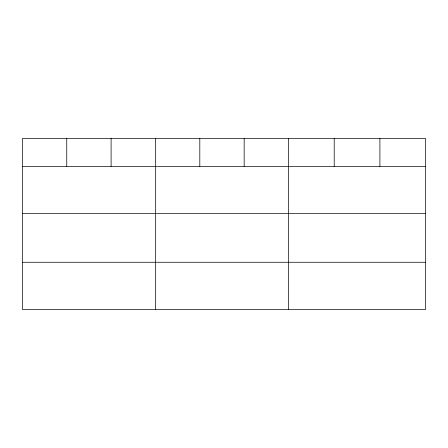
<?xml version="1.0" encoding="UTF-8"?>
<svg xmlns="http://www.w3.org/2000/svg" width="448" height="448" viewBox="0 0 448 448"><rect width="100%" height="100%" fill="white"/><g stroke="black" fill="none" stroke-linecap="round" stroke-linejoin="round"><path stroke-width="0.67" d="M425.6 213.623L425.6 138.516L22.4 138.516L22.4 309.484L425.6 309.484L425.6 213.623L22.4 213.623M22.4 166.404L425.6 166.404M22.4 262.265L425.6 262.265M379.904 138.516L379.904 166.404M334.208 138.516L334.208 166.404M288.512 138.516L288.512 309.484M244.16 138.516L244.16 166.404M199.808 138.516L199.808 166.404M155.456 138.516L155.456 309.484M111.104 138.516L111.104 166.404M66.752 138.516L66.752 166.404"/></g></svg>
